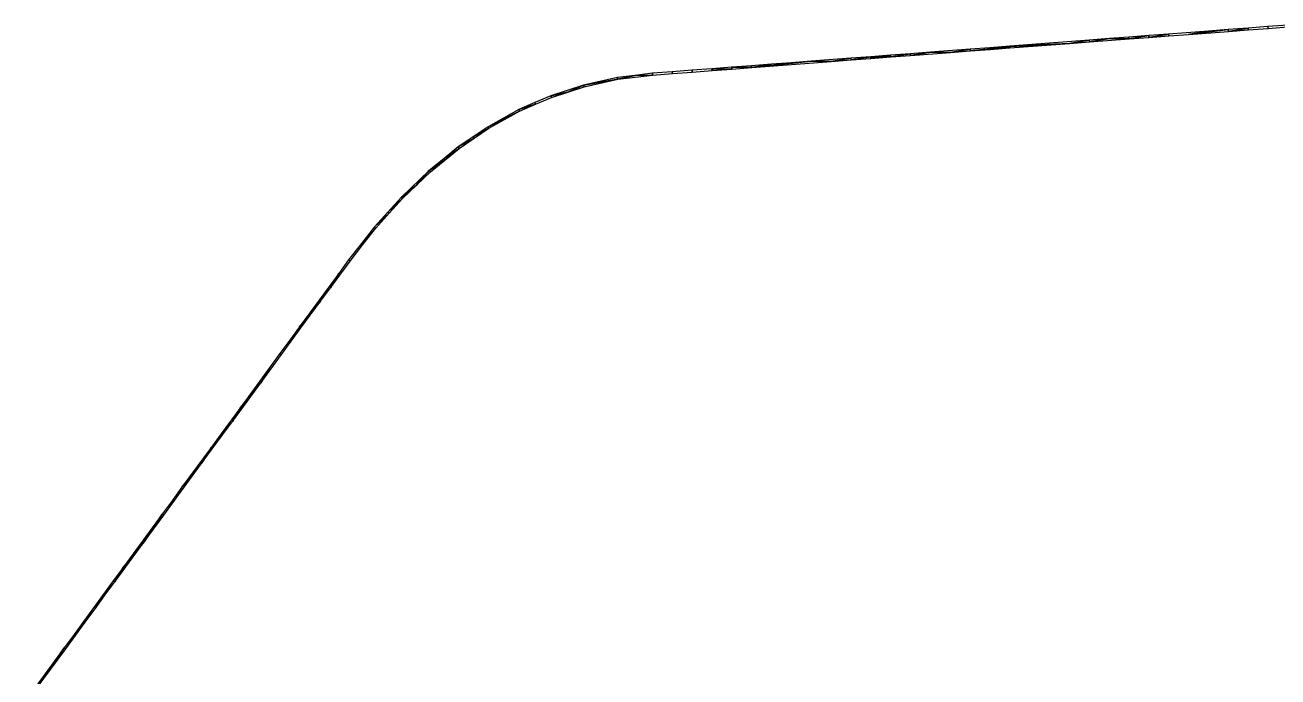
# Model space of a CAD drawing. Extents: x -9278 to 1674, y -8964 to 941.
# Drawn here: x -6909 to -5489, y -5628 to -4890 of the extents above; entities that cross this region are included whole.
import ezdxf

# ---------------------------------------------------------------- set-up
doc = ezdxf.new("R2010")
doc.units = 0

msp = doc.modelspace()

# ---------------------------------------------------------------- linework, layer by layer
at = {"layer": 'mg_to_dxf', "color": 40}
for points in [[(-5612.55, -4899.81), (-5635.06, -4901.52), (-5634.91, -4903.51)], [(-5612.4, -4901.8), (-5612.55, -4899.81), (-5634.91, -4903.51)], [(-5567.53, -4896.4), (-5612.55, -4899.81), (-5612.4, -4901.8), (-5589.89, -4900.1)], [(-5544.87, -4896.68), (-5545.02, -4894.69), (-5589.89, -4900.1)], [(-5545.02, -4894.69), (-5567.53, -4896.4), (-5589.89, -4900.1)], [(-5522.51, -4892.98), (-5545.02, -4894.69), (-5544.87, -4896.68)], [(-5522.35, -4894.97), (-5522.51, -4892.98), (-5544.87, -4896.68)], [(-5500, -4891.27), (-5522.51, -4892.98), (-5522.35, -4894.97), (-5499.84, -4893.27)], [(-5477.49, -4889.57), (-5500, -4891.27), (-5499.84, -4893.27), (-5477.33, -4891.56)], [(-5792.6, -4913.97), (-5792.64, -4913.47), (-5815.15, -4915.18)], [(-5792.6, -4913.97), (-5815.15, -4915.18), (-5815.05, -4916.42)], [(-5815.05, -4916.42), (-5792.48, -4915.46), (-5792.6, -4913.97)], [(-5724.95, -4910.34), (-5702.6, -4906.64), (-5792.64, -4913.47)], [(-5724.95, -4910.34), (-5792.64, -4913.47), (-5792.6, -4913.97)], [(-5792.6, -4913.97), (-5792.48, -4915.46), (-5724.95, -4910.34)], [(-5702.6, -4906.64), (-5724.95, -4910.34), (-5702.44, -4908.63)], [(-5702.6, -4906.64), (-5702.44, -4908.63), (-5680.09, -4904.93)], [(-5657.42, -4905.22), (-5680.09, -4904.93), (-5702.44, -4908.63)], [(-5680.09, -4904.93), (-5657.42, -4905.22), (-5657.58, -4903.22)], [(-5657.58, -4903.22), (-5657.42, -4905.22), (-5635.06, -4901.52)], [(-5657.42, -4905.22), (-5634.91, -4903.51), (-5635.06, -4901.52)], [(-5995.08, -4930.83), (-5995.08, -4930.83), (-5972.72, -4927.13), (-6017.74, -4930.54)], [(-5995.08, -4930.83), (-5995.08, -4930.83), (-5972.57, -4929.12), (-5972.72, -4927.13)], [(-5950.21, -4925.42), (-5972.72, -4927.13), (-5972.57, -4929.12)], [(-5950.06, -4927.41), (-5950.21, -4925.42), (-5972.57, -4929.12)], [(-5927.7, -4923.71), (-5950.21, -4925.42), (-5938.87, -4925.69)], [(-5938.87, -4925.69), (-5950.21, -4925.42), (-5950.06, -4927.41)], [(-5927.55, -4925.71), (-5938.87, -4925.69), (-5950.06, -4927.41)], [(-5927.7, -4923.71), (-5938.87, -4925.69), (-5927.55, -4925.71)], [(-5905.19, -4922.01), (-5927.7, -4923.71), (-5927.55, -4925.71)], [(-5905.04, -4924), (-5905.19, -4922.01), (-5927.55, -4925.71)], [(-5882.68, -4920.3), (-5882.68, -4920.3), (-5905.19, -4922.01), (-5905.04, -4924)], [(-5882.68, -4920.3), (-5882.68, -4920.3), (-5905.04, -4924), (-5860.02, -4920.58)], [(-5837.66, -4916.88), (-5837.66, -4916.88), (-5882.68, -4920.3), (-5860.02, -4920.58)], [(-5837.66, -4916.88), (-5837.66, -4916.88), (-5860.02, -4920.58), (-5837.51, -4918.88)], [(-5815.05, -4916.42), (-5815.15, -4915.18), (-5837.66, -4916.88), (-5837.51, -4918.88)], [(-5815, -4917.17), (-5815.05, -4916.42), (-5837.51, -4918.88)], [(-5792.48, -4915.46), (-5815.05, -4916.42), (-5815, -4917.17)], [(-6152.66, -4942.78), (-6152.81, -4940.79), (-6175.32, -4942.49), (-6175.17, -4944.49)], [(-6130.3, -4939.08), (-6152.81, -4940.79), (-6152.66, -4942.78), (-6130.15, -4941.07)], [(-6107.79, -4937.37), (-6107.79, -4937.37), (-6130.3, -4939.08), (-6107.64, -4939.37)], [(-6107.64, -4939.37), (-6130.3, -4939.08), (-6130.15, -4941.07)], [(-6107.79, -4937.37), (-6107.79, -4937.37), (-6085.13, -4937.66), (-6085.27, -4935.66)], [(-6107.79, -4937.37), (-6107.79, -4937.37), (-6107.64, -4939.37), (-6085.13, -4937.66)], [(-6062.76, -4933.96), (-6085.27, -4935.66), (-6085.13, -4937.66)], [(-6085.13, -4937.66), (-6085.13, -4937.66), (-5995.08, -4930.83), (-6017.74, -4930.54)], [(-6040.25, -4932.25), (-6062.76, -4933.96), (-6085.13, -4937.66), (-6017.74, -4930.54)], [(-6275.69, -4957.52), (-6236.99, -4951.02), (-6237.32, -4949.05)], [(-6275.19, -4959.46), (-6236.99, -4951.02), (-6275.69, -4957.52)], [(-6217.57, -4946.63), (-6237.32, -4949.05), (-6236.99, -4951.02)], [(-6197.68, -4946.19), (-6217.57, -4946.63), (-6236.99, -4951.02)], [(-6197.83, -4944.2), (-6217.57, -4946.63), (-6197.68, -4946.19)], [(-6175.32, -4942.49), (-6197.83, -4944.2), (-6197.68, -4946.19), (-6175.17, -4944.49)], [(-6312.27, -4971.51), (-6312.94, -4969.62), (-6331, -4977.48), (-6330.25, -4979.34)], [(-6293.73, -4965.49), (-6275.69, -4957.52), (-6312.94, -4969.62)], [(-6293.73, -4965.49), (-6312.94, -4969.62), (-6312.27, -4971.51)], [(-6275.19, -4959.46), (-6275.69, -4957.52), (-6293.73, -4965.49)], [(-6349.06, -4985.34), (-6330.25, -4979.34), (-6331, -4977.48)], [(-6348.24, -4987.17), (-6330.25, -4979.34), (-6349.06, -4985.34)], [(-6348.24, -4987.17), (-6349.06, -4985.34), (-6384.06, -5004.68)], [(-6348.24, -4987.17), (-6384.06, -5004.68), (-6383.08, -5006.44)], [(-6384.06, -5004.68), (-6400.99, -5016.17), (-6383.08, -5006.44)], [(-6383.08, -5006.44), (-6400.99, -5016.17), (-6399.95, -5017.88)], [(-6434.3, -5040.94), (-6416.81, -5029.32), (-6417.93, -5027.65)], [(-6417.93, -5027.65), (-6399.95, -5017.88), (-6400.99, -5016.17)], [(-6416.81, -5029.32), (-6399.95, -5017.88), (-6417.93, -5027.65)], [(-6434.3, -5040.94), (-6450.68, -5054.24), (-6433.12, -5042.56)], [(-6416.81, -5029.32), (-6434.3, -5040.94), (-6433.12, -5042.56)], [(-6450.68, -5054.24), (-6482.3, -5084.45), (-6465.17, -5070.85)], [(-6465.17, -5070.85), (-6449.42, -5055.8), (-6450.68, -5054.24)], [(-6433.12, -5042.56), (-6450.68, -5054.24), (-6449.42, -5055.8)], [(-6482.3, -5084.45), (-6497.55, -5101.37), (-6480.92, -5085.9)], [(-6465.17, -5070.85), (-6482.3, -5084.45), (-6480.92, -5085.9)], [(-6480.92, -5085.9), (-6497.55, -5101.37), (-6496.11, -5102.76)], [(-6497.55, -5101.37), (-6512.79, -5118.28), (-6496.11, -5102.76)], [(-6511.29, -5119.61), (-6496.11, -5102.76), (-6512.79, -5118.28)], [(-6511.29, -5119.61), (-6512.79, -5118.28), (-6527.48, -5137.01)], [(-6511.29, -5119.61), (-6527.48, -5137.01), (-6525.92, -5138.27)], [(-6527.48, -5137.01), (-6542.17, -5155.74), (-6540.55, -5156.93), (-6525.92, -5138.27)], [(-6562.78, -5187.22), (-6540.55, -5156.93), (-6542.17, -5155.74), (-6553.28, -5170.89)], [(-6575.51, -5201.19), (-6562.78, -5187.22), (-6553.28, -5170.89)], [(-6575.51, -5201.19), (-6575.51, -5201.19), (-6573.89, -5202.37), (-6562.78, -5187.22)], [(-6597.73, -5231.49), (-6597.73, -5231.49), (-6573.89, -5202.37), (-6575.51, -5201.19)], [(-6596.12, -5232.67), (-6596.12, -5232.67), (-6573.89, -5202.37), (-6597.73, -5231.49)], [(-6608.85, -5246.64), (-6607.23, -5247.82), (-6596.12, -5232.67), (-6597.73, -5231.49)], [(-6618.35, -5262.97), (-6607.23, -5247.82), (-6608.85, -5246.64), (-6619.96, -5261.78)], [(-6640.57, -5293.26), (-6618.35, -5262.97), (-6619.96, -5261.78), (-6631.07, -5276.93)], [(-6664.41, -5322.38), (-6664.41, -5322.38), (-6640.57, -5293.26), (-6631.07, -5276.93)], [(-6640.57, -5293.26), (-6640.57, -5293.26), (-6664.41, -5322.38), (-6673.91, -5338.71)], [(-6664.41, -5322.38), (-6664.41, -5322.38), (-6686.64, -5352.68), (-6673.91, -5338.71)], [(-6673.91, -5338.71), (-6673.91, -5338.71), (-6686.64, -5352.68), (-6685.03, -5353.86)], [(-6707.25, -5384.16), (-6685.03, -5353.86), (-6697.75, -5367.82)], [(-6697.75, -5367.82), (-6685.03, -5353.86), (-6686.64, -5352.68)], [(-6731.09, -5413.27), (-6731.09, -5413.27), (-6707.25, -5384.16), (-6697.75, -5367.82)], [(-6740.59, -5429.6), (-6740.59, -5429.6), (-6707.25, -5384.16), (-6731.09, -5413.27)], [(-6742.21, -5428.42), (-6742.21, -5428.42), (-6740.59, -5429.6), (-6731.09, -5413.27)], [(-6751.71, -5444.75), (-6740.59, -5429.6), (-6742.21, -5428.42), (-6753.32, -5443.57)], [(-6797.77, -5504.16), (-6797.77, -5504.16), (-6773.93, -5475.05), (-6753.32, -5443.57)], [(-6753.32, -5443.57), (-6753.32, -5443.57), (-6773.93, -5475.05), (-6751.71, -5444.75)], [(-6797.77, -5504.16), (-6797.77, -5504.16), (-6807.27, -5520.5), (-6773.93, -5475.05)], [(-6808.89, -5519.31), (-6808.89, -5519.31), (-6807.27, -5520.5), (-6797.77, -5504.16)], [(-6808.89, -5519.31), (-6808.89, -5519.31), (-6820, -5534.46), (-6807.27, -5520.5)], [(-6818.39, -5535.64), (-6807.27, -5520.5), (-6820, -5534.46)], [(-6842.23, -5564.76), (-6842.23, -5564.76), (-6829.5, -5550.79), (-6820, -5534.46)], [(-6829.5, -5550.79), (-6818.39, -5535.64), (-6820, -5534.46)], [(-6842.23, -5564.76), (-6842.23, -5564.76), (-6840.61, -5565.94), (-6829.5, -5550.79)], [(-6853.34, -5579.91), (-6853.34, -5579.91), (-6840.61, -5565.94), (-6842.23, -5564.76)], [(-6851.73, -5581.09), (-6851.73, -5581.09), (-6840.61, -5565.94), (-6853.34, -5579.91)], [(-6851.73, -5581.09), (-6851.73, -5581.09), (-6853.34, -5579.91), (-6864.45, -5595.05)], [(-6851.73, -5581.09), (-6851.73, -5581.09), (-6864.45, -5595.05), (-6862.84, -5596.24)], [(-6896.18, -5641.68), (-6896.18, -5641.68), (-6864.45, -5595.05), (-6908.91, -5655.65)], [(-6862.84, -5596.24), (-6862.84, -5596.24), (-6864.45, -5595.05), (-6896.18, -5641.68)]]:
    msp.add_3dface(points, dxfattribs=at)

doc.saveas('drawing.dxf')
